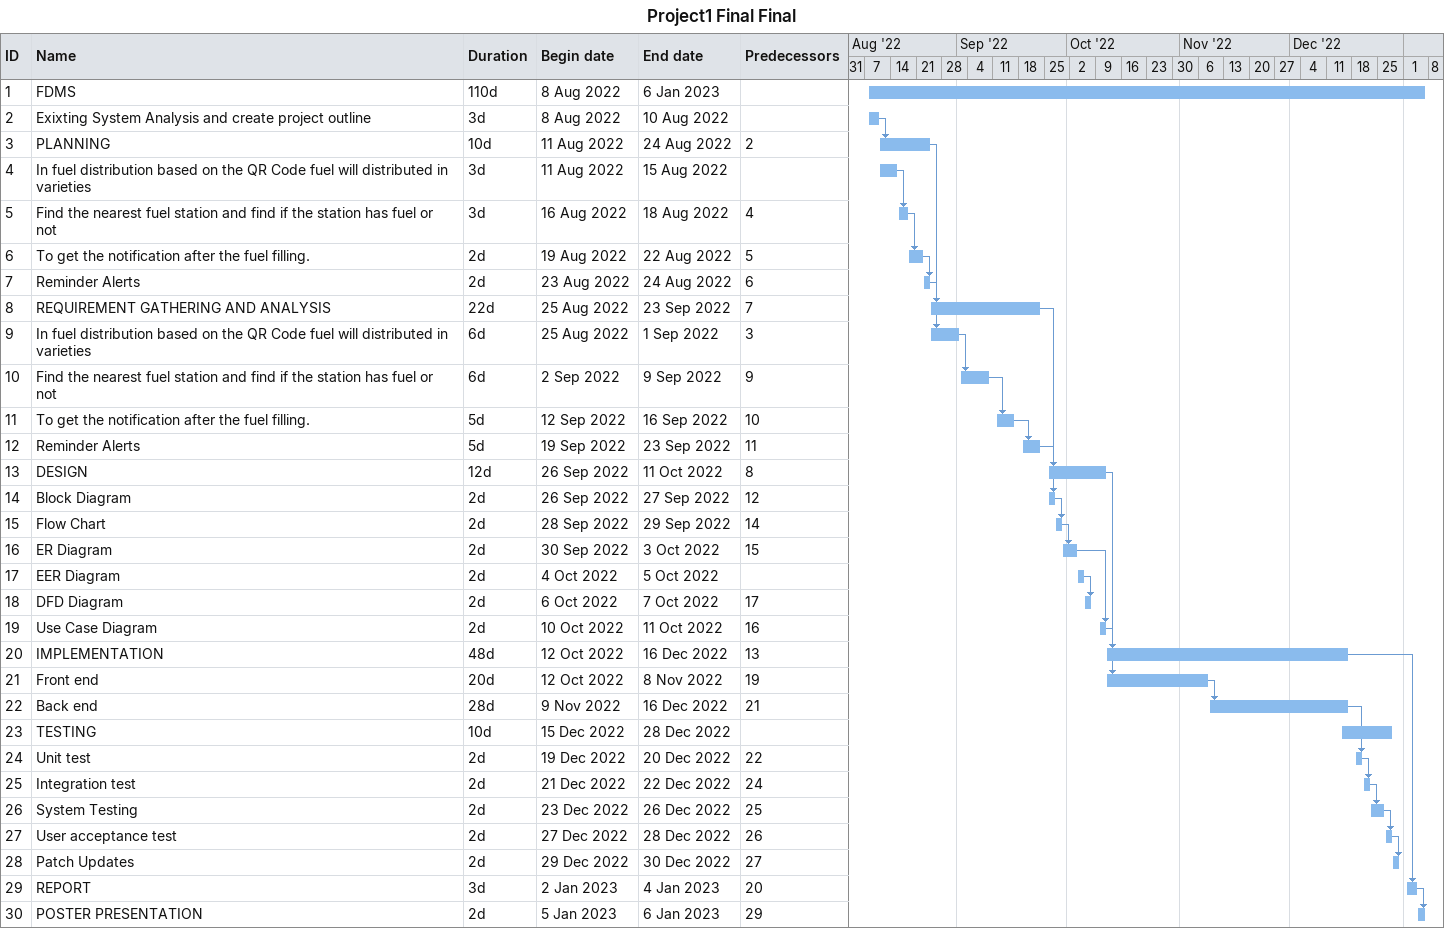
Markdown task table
Project1 Final Final

| ID | Task | Duration | Start | Finish | Predecessors |
|---|---|---|---|---|---|
| 1 | FDMS | 110d | 2022-08-08 | 2023-01-06 |  |
| 2 | Exixting System Analysis and create project outline | 3d | 2022-08-08 | 2022-08-10 |  |
| 3 | PLANNING | 10d | 2022-08-11 | 2022-08-24 | 2 |
| 4 | In fuel distribution based on the QR Code fuel will distributed in varieties | 3d | 2022-08-11 | 2022-08-15 |  |
| 5 | Find the nearest fuel station and find if the station has fuel or not | 3d | 2022-08-16 | 2022-08-18 | 4 |
| 6 | To get the notification after the fuel filling. | 2d | 2022-08-19 | 2022-08-22 | 5 |
| 7 | Reminder Alerts | 2d | 2022-08-23 | 2022-08-24 | 6 |
| 8 | REQUIREMENT GATHERING AND ANALYSIS | 22d | 2022-08-25 | 2022-09-23 | 7 |
| 9 | In fuel distribution based on the QR Code fuel will distributed in varieties | 6d | 2022-08-25 | 2022-09-01 | 3 |
| 10 | Find the nearest fuel station and find if the station has fuel or not | 6d | 2022-09-02 | 2022-09-09 | 9 |
| 11 | To get the notification after the fuel filling. | 5d | 2022-09-12 | 2022-09-16 | 10 |
| 12 | Reminder Alerts | 5d | 2022-09-19 | 2022-09-23 | 11 |
| 13 | DESIGN | 12d | 2022-09-26 | 2022-10-11 | 8 |
| 14 | Block Diagram | 2d | 2022-09-26 | 2022-09-27 | 12 |
| 15 | Flow Chart | 2d | 2022-09-28 | 2022-09-29 | 14 |
| 16 | ER Diagram | 2d | 2022-09-30 | 2022-10-03 | 15 |
| 17 | EER Diagram | 2d | 2022-10-04 | 2022-10-05 |  |
| 18 | DFD Diagram | 2d | 2022-10-06 | 2022-10-07 | 17 |
| 19 | Use Case Diagram | 2d | 2022-10-10 | 2022-10-11 | 16 |
| 20 | IMPLEMENTATION | 48d | 2022-10-12 | 2022-12-16 | 13 |
| 21 | Front end | 20d | 2022-10-12 | 2022-11-08 | 19 |
| 22 | Back end | 28d | 2022-11-09 | 2022-12-16 | 21 |
| 23 | TESTING | 10d | 2022-12-15 | 2022-12-28 |  |
| 24 | Unit test | 2d | 2022-12-19 | 2022-12-20 | 22 |
| 25 | Integration test | 2d | 2022-12-21 | 2022-12-22 | 24 |
| 26 | System Testing | 2d | 2022-12-23 | 2022-12-26 | 25 |
| 27 | User acceptance test | 2d | 2022-12-27 | 2022-12-28 | 26 |
| 28 | Patch Updates | 2d | 2022-12-29 | 2022-12-30 | 27 |
| 29 | REPORT | 3d | 2023-01-02 | 2023-01-04 | 20 |
| 30 | POSTER PRESENTATION | 2d | 2023-01-05 | 2023-01-06 | 29 |
